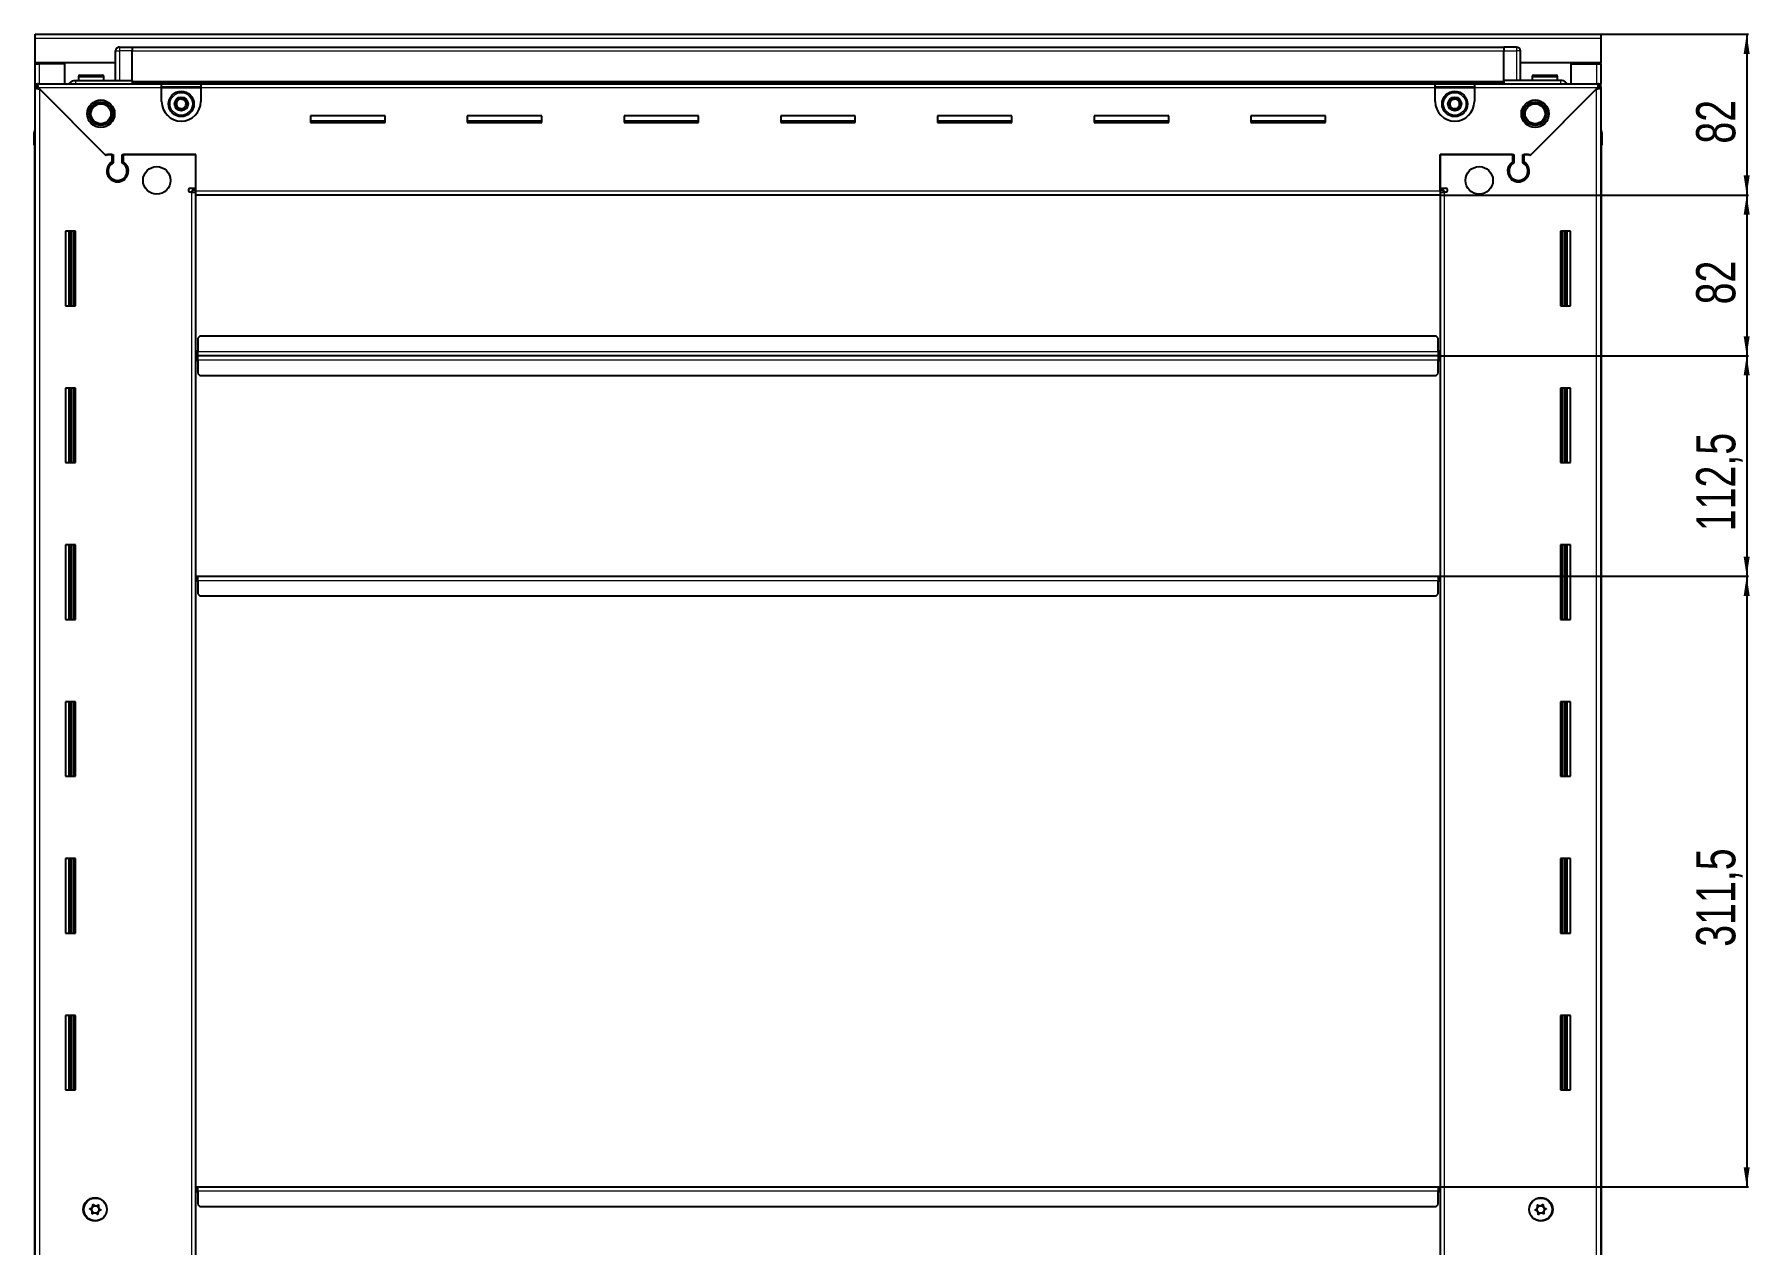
# Model space of a CAD drawing. Header units: millimetres. Extents: x 775 to 4870, y -1286 to 2234.
# Drawn here: x 3995 to 4870, y 1476 to 2093 of the extents above; entities that cross this region are included whole.
import ezdxf

# ---------------------------------------------------------------- set-up
doc = ezdxf.new("R2010")
doc.units = ezdxf.units.MM
doc.layers.add('FORMAT', color=7, linetype='Continuous')
doc.styles.add('SLDTEXTSTYLE0', font='TXT', dxfattribs={"width": 0.75})
doc.dimstyles.new('SLDDIMSTYLE0', dxfattribs={"dimtxt": 20, "dimasz": 10, "dimexe": 0, "dimexo": 0.0625, "dimgap": 5, "dimtad": 2, "dimdec": 1, "dimrnd": 1e-09, "dimzin": 12, "dimdsep": 46, "dimtxsty": 'SLDTEXTSTYLE0', "dimsah": 1, "dimcen": 0.09, "dimadec": 0, "dimazin": 3, "dimtfac": 1, "dimtofl": 0, "dimtmove": 0, "dimatfit": 3, "dimfxl": 0, "dimfrac": 2, "dimtolj": 1, "dimtzin": 12, "dimarcsym": 0})

# ---------------------------------------------------------------- blocks, each defined once
blk = doc.blocks.new('_D_6')
at = {"layer": 'FORMAT'}
for p, q in [((4794.19, 2093.43), (4869.68, 2093.43)), ((4868.68, 2093.43), (4868.68, 2011.43)), ((4712.19, 2011.43), (4869.68, 2011.43))]:
    blk.add_line(p, q, dxfattribs=at)
for points in [[(4868.68, 2093.43), (4867.14, 2083.43), (4870.22, 2083.43)], [(4868.68, 2011.43), (4870.22, 2021.43), (4867.14, 2021.43)]]:
    blk.add_solid(points, dxfattribs=at)
at = {"layer": 'FORMAT', "insert": (4842.9, 2037.66), "char_height": 20, "attachment_point": 1, "rotation": 90, "style": 'SLDTEXTSTYLE0'}
blk.add_mtext('82', dxfattribs=at)
blk = doc.blocks.new('_D_7')
at = {"layer": 'FORMAT'}
for p, q in [((4712.19, 2011.43), (4869.68, 2011.43)), ((4868.68, 2011.43), (4868.68, 1929.43)), ((4711.19, 1929.43), (4869.68, 1929.43))]:
    blk.add_line(p, q, dxfattribs=at)
for points in [[(4868.68, 2011.43), (4867.14, 2001.43), (4870.22, 2001.43)], [(4868.68, 1929.43), (4870.22, 1939.43), (4867.14, 1939.43)]]:
    blk.add_solid(points, dxfattribs=at)
at = {"layer": 'FORMAT', "insert": (4842.9, 1955.66), "char_height": 20, "attachment_point": 1, "rotation": 90, "style": 'SLDTEXTSTYLE0'}
blk.add_mtext('82', dxfattribs=at)
blk = doc.blocks.new('_D_8')
at = {"layer": 'FORMAT'}
for p, q in [((4711.19, 1929.43), (4869.68, 1929.43)), ((4868.68, 1929.43), (4868.68, 1816.93)), ((4711.19, 1816.93), (4869.68, 1816.93))]:
    blk.add_line(p, q, dxfattribs=at)
for points in [[(4868.68, 1929.43), (4867.14, 1919.43), (4870.22, 1919.43)], [(4868.68, 1816.93), (4870.22, 1826.93), (4867.14, 1826.93)]]:
    blk.add_solid(points, dxfattribs=at)
at = {"layer": 'FORMAT', "insert": (4842.9, 1839.93), "char_height": 20, "attachment_point": 1, "rotation": 90, "style": 'SLDTEXTSTYLE0'}
blk.add_mtext('112,5', dxfattribs=at)
blk = doc.blocks.new('_D_9')
at = {"layer": 'FORMAT'}
for p, q in [((4711.19, 1816.93), (4869.68, 1816.93)), ((4868.68, 1816.93), (4868.68, 1505.43)), ((4711.19, 1505.43), (4869.68, 1505.43))]:
    blk.add_line(p, q, dxfattribs=at)
for points in [[(4868.68, 1816.93), (4867.14, 1806.93), (4870.22, 1806.93)], [(4868.68, 1505.43), (4870.22, 1515.43), (4867.14, 1515.43)]]:
    blk.add_solid(points, dxfattribs=at)
at = {"layer": 'FORMAT', "insert": (4842.9, 1627.93), "char_height": 20, "attachment_point": 1, "rotation": 90, "style": 'SLDTEXTSTYLE0'}
blk.add_mtext('311,5', dxfattribs=at)

msp = doc.modelspace()

# ---------------------------------------------------------------- linework, layer by layer
at = {"color": 7, "linetype": 'Continuous', "lineweight": 25}
for p, q in [((3995.18, 2091.33), (3995.18, 2093.43)), ((3995.18, 2093.43), (4794.18, 2093.43)), ((4794.18, 2093.43), (4794.18, 2091.33)), ((3995.18, 2078.93), (3995.18, 2091.33)), ((4036.18, 2069.93), (4036.18, 2084.93)), ((4036.86, 2086.43), (4036.86, 2086.43)), ((4038.18, 2086.93), (4044.68, 2086.93)), ((4038.18, 2086.93), (4044.68, 2086.93)), ((4044.68, 2086.93), (4044.68, 2086.93)), ((4044.68, 2086.93), (4044.68, 2086.93)), ((4044.68, 2086.93), (4044.68, 2084.93)), ((4744.68, 2086.78), (4044.68, 2086.78)), ((4044.68, 2069.93), (4044.68, 2084.93)), ((4744.68, 2086.93), (4744.68, 2086.93)), ((4751.18, 2086.93), (4744.68, 2086.93)), ((4751.18, 2086.93), (4744.68, 2086.93)), ((4744.68, 2086.93), (4744.68, 2084.93)), ((4744.68, 2069.93), (4744.68, 2084.93)), ((4753.18, 2084.93), (4753.18, 2084.93)), ((4753.18, 2069.93), (4753.18, 2084.93)), ((4794.18, 2091.33), (4794.18, 2078.93)), ((4036.18, 2078.93), (3995.18, 2078.93)), ((3995.18, 2078.43), (3995.18, 2078.93)), ((3995.18, 2078.43), (3997.28, 2078.43)), ((3995.18, 2068.18), (3995.18, 2078.43)), ((3996.68, 2078.43), (3996.68, 2078.93)), ((4010.18, 2078.43), (3997.28, 2078.43)), ((4010.18, 2068.18), (4010.18, 2078.43)), ((4794.18, 2078.93), (4753.18, 2078.93)), ((4779.18, 2078.43), (4792.08, 2078.43)), ((4779.18, 2068.18), (4779.18, 2078.43)), ((4792.08, 2078.43), (4794.18, 2078.43)), ((4792.68, 2078.43), (4792.68, 2078.93)), ((4794.18, 2078.43), (4794.18, 2078.93)), ((4794.18, 2078.43), (4794.18, 2068.18)), ((3995.18, 2066.68), (3995.18, 2068.18)), ((3995.18, 2068.18), (3996.18, 2068.18)), ((3995.18, 2066.18), (3995.18, 2066.68)), ((3995.18, 2066.68), (3996.18, 2066.68)), ((3996.18, 2066.68), (3996.18, 2068.18)), ((3996.18, 2068.18), (4059.68, 2068.18)), ((4015.68, 2069.93), (4044.68, 2069.93)), ((4017.18, 2071.83), (4017.18, 2069.93)), ((4017.98, 2072.63), (4029.38, 2072.63)), ((4030.18, 2069.93), (4030.18, 2071.83)), ((4044.68, 2069.93), (4044.68, 2069.43)), ((4044.68, 2068.78), (4744.68, 2068.78)), ((4059.68, 2066.08), (4059.68, 2068.18)), ((4059.68, 2068.18), (4079.68, 2068.18)), ((4059.68, 2066.68), (4079.68, 2066.68)), ((4079.68, 2068.18), (4709.68, 2068.18)), ((4079.68, 2068.18), (4079.68, 2066.08)), ((4709.68, 2066.08), (4709.68, 2068.18)), ((4709.68, 2068.18), (4729.68, 2068.18)), ((4709.68, 2066.68), (4729.68, 2066.68)), ((4729.68, 2068.18), (4793.18, 2068.18)), ((4729.68, 2068.18), (4729.68, 2066.08)), ((4744.68, 2069.93), (4744.68, 2069.43)), ((4773.68, 2069.93), (4744.68, 2069.93)), ((4759.18, 2071.83), (4759.18, 2069.93)), ((4759.98, 2072.63), (4771.38, 2072.63)), ((4772.18, 2069.93), (4772.18, 2071.83)), ((4793.18, 2066.68), (4793.18, 2068.18)), ((4793.18, 2068.18), (4794.18, 2068.18)), ((4793.18, 2066.68), (4794.18, 2066.68)), ((4794.18, 2066.68), (4794.18, 2068.18)), ((4794.18, 2066.68), (4794.18, 2066.18)), ((3995.18, 921.68), (3995.18, 2066.18)), ((3996.68, 2066.18), (3995.18, 2066.18)), ((3996.78, 2066.08), (4030.68, 2032.18)), ((4031.38, 2031.48), (3997.28, 2065.58)), ((4059.68, 2059.18), (4059.68, 2066.08)), ((4079.68, 2066.08), (4079.68, 2059.18)), ((4709.68, 2059.18), (4709.68, 2066.08)), ((4729.68, 2066.08), (4729.68, 2059.18)), ((4792.08, 2065.58), (4757.98, 2031.48)), ((4758.68, 2032.18), (4792.58, 2066.08)), ((4792.68, 2066.18), (4794.18, 2066.18)), ((4794.18, 2066.18), (4794.18, 921.68)), ((4173.68, 2051.93), (4135.68, 2051.93)), ((4135.68, 2051.93), (4135.68, 2048.43)), ((4173.68, 2049.18), (4135.68, 2049.18)), ((4173.68, 2048.43), (4173.68, 2051.93)), ((4253.68, 2051.93), (4215.68, 2051.93)), ((4215.68, 2051.93), (4215.68, 2048.43)), ((4253.68, 2049.18), (4215.68, 2049.18)), ((4253.68, 2048.43), (4253.68, 2051.93)), ((4333.68, 2051.93), (4295.68, 2051.93)), ((4295.68, 2051.93), (4295.68, 2048.43)), ((4333.68, 2049.18), (4295.68, 2049.18)), ((4333.68, 2048.43), (4333.68, 2051.93)), ((4413.68, 2051.93), (4375.68, 2051.93)), ((4375.68, 2051.93), (4375.68, 2048.43)), ((4413.68, 2049.18), (4375.68, 2049.18)), ((4413.68, 2048.43), (4413.68, 2051.93)), ((4493.68, 2051.93), (4455.68, 2051.93)), ((4455.68, 2051.93), (4455.68, 2048.43)), ((4493.68, 2049.18), (4455.68, 2049.18)), ((4493.68, 2048.43), (4493.68, 2051.93)), ((4573.68, 2051.93), (4535.68, 2051.93)), ((4535.68, 2051.93), (4535.68, 2048.43)), ((4573.68, 2049.18), (4535.68, 2049.18)), ((4573.68, 2048.43), (4573.68, 2051.93)), ((4653.68, 2051.93), (4615.68, 2051.93)), ((4615.68, 2051.93), (4615.68, 2048.43)), ((4653.68, 2049.18), (4615.68, 2049.18)), ((4653.68, 2048.43), (4653.68, 2051.93)), ((3994.68, 2043.43), (3994.68, 2036.93)), ((3994.68, 2036.93), (3994.68, 2043.43)), ((4135.68, 2048.43), (4173.68, 2048.43)), ((4215.68, 2048.43), (4253.68, 2048.43)), ((4295.68, 2048.43), (4333.68, 2048.43)), ((4375.68, 2048.43), (4413.68, 2048.43)), ((4455.68, 2048.43), (4493.68, 2048.43)), ((4535.68, 2048.43), (4573.68, 2048.43)), ((4615.68, 2048.43), (4653.68, 2048.43)), ((4794.18, 2044.76), (4794.18, 2044.76)), ((4794.68, 2043.43), (4794.68, 2036.93)), ((4794.68, 2036.93), (4794.68, 2043.43)), ((3994.68, 2036.93), (3994.68, 2036.93)), ((3995.18, 2036.93), (3994.68, 2036.93)), ((3994.83, 2036.93), (3994.83, 950.93)), ((4030.68, 2032.18), (4034.88, 2032.18)), ((4032.08, 2032.18), (4031.38, 2031.48)), ((4034.18, 2032.18), (4032.08, 2032.18)), ((4034.18, 2032.18), (4034.18, 2028.29)), ((4034.88, 2032.18), (4034.88, 2027.9)), ((4039.48, 2032.18), (4077.18, 2032.18)), ((4039.48, 2027.9), (4039.48, 2032.18)), ((4040.18, 2028.29), (4040.18, 2032.18)), ((4077.18, 2032.18), (4040.18, 2032.18)), ((4077.18, 2013.53), (4077.18, 2032.18)), ((4077.18, 2014.93), (4077.18, 2032.18)), ((4712.18, 2032.18), (4749.88, 2032.18)), ((4712.18, 2013.53), (4712.18, 2032.18)), ((4712.18, 2032.18), (4712.18, 2014.93)), ((4749.18, 2032.18), (4712.18, 2032.18)), ((4749.18, 2032.18), (4749.18, 2028.29)), ((4749.88, 2032.18), (4749.88, 2027.9)), ((4754.48, 2032.18), (4758.68, 2032.18)), ((4754.48, 2027.9), (4754.48, 2032.18)), ((4757.28, 2032.18), (4755.18, 2032.18)), ((4755.18, 2028.29), (4755.18, 2032.18)), ((4757.98, 2031.48), (4757.28, 2032.18)), ((4794.18, 2036.93), (4794.68, 2036.93)), ((4794.53, 950.93), (4794.53, 2036.93)), ((4794.68, 2036.93), (4794.68, 2036.93)), ((4794.68, 2036.93), (4794.68, 2036.93)), ((4035.18, 2019.32), (4035.18, 2018.56)), ((4074.33, 2014.93), (4077.18, 2014.93)), ((4077.18, 2013.93), (4075.18, 2013.93)), ((4075.18, 2013.93), (4075.18, 2012.93)), ((4712.18, 2014.93), (4715.03, 2014.93)), ((4714.18, 2013.93), (4712.18, 2013.93)), ((4714.18, 2012.93), (4714.18, 2013.93)), ((4754.18, 2019.32), (4754.18, 2018.56)), ((4075.08, 2012.93), (4074.33, 2012.93)), ((4075.08, 2012.93), (4077.18, 2012.93)), ((4077.18, 2011.43), (4077.18, 2013.53)), ((4712.18, 2011.43), (4077.18, 2011.43)), ((4077.18, 976.43), (4077.18, 2011.43)), ((4712.18, 2013.53), (4712.18, 2011.43)), ((4712.18, 2012.93), (4714.28, 2012.93)), ((4712.18, 2011.43), (4712.18, 976.43)), ((4715.03, 2012.93), (4714.28, 2012.93)), ((4015.68, 1992.93), (4010.68, 1992.93)), ((4010.68, 1992.93), (4010.68, 1954.93)), ((4012.83, 1954.93), (4012.83, 1992.93)), ((4014.62, 1954.93), (4014.62, 1992.93)), ((4014.66, 1954.93), (4014.66, 1992.93)), ((4015.68, 1954.93), (4015.68, 1992.93)), ((4773.68, 1992.93), (4773.68, 1954.93)), ((4778.68, 1992.93), (4773.68, 1992.93)), ((4774.7, 1992.93), (4774.7, 1954.93)), ((4774.74, 1992.93), (4774.74, 1954.93)), ((4776.53, 1992.93), (4776.53, 1954.93)), ((4778.68, 1954.93), (4778.68, 1992.93)), ((4010.68, 1954.93), (4015.68, 1954.93)), ((4773.68, 1954.93), (4778.68, 1954.93)), ((4079.18, 1939.43), (4078.18, 1938.43)), ((4078.18, 1938.43), (4078.18, 1931.53)), ((4710.18, 1939.43), (4079.18, 1939.43)), ((4711.18, 1938.43), (4710.18, 1939.43)), ((4711.18, 1931.53), (4711.18, 1938.43)), ((4077.93, 1929.43), (4077.18, 1929.43)), ((4078.18, 1932.28), (4077.93, 1932.28)), ((4077.93, 1932.28), (4077.93, 1929.43)), ((4077.93, 1929.43), (4077.93, 1926.58)), ((4077.93, 1926.58), (4078.18, 1926.58)), ((4078.18, 1929.43), (4078.18, 1931.53)), ((4078.18, 1927.33), (4078.18, 1929.43)), ((4711.18, 1929.43), (4078.18, 1929.43)), ((4078.18, 1927.33), (4078.18, 1920.43)), ((4711.43, 1932.28), (4711.18, 1932.28)), ((4711.18, 1931.53), (4711.18, 1929.43)), ((4711.18, 1929.43), (4711.18, 1927.33)), ((4711.18, 1920.43), (4711.18, 1927.33)), ((4711.18, 1926.58), (4711.43, 1926.58)), ((4711.43, 1929.43), (4711.43, 1932.28)), ((4711.43, 1926.58), (4711.43, 1929.43)), ((4712.18, 1929.43), (4711.43, 1929.43)), ((4078.18, 1920.43), (4079.18, 1919.43)), ((4079.18, 1919.43), (4710.18, 1919.43)), ((4710.18, 1919.43), (4711.18, 1920.43)), ((4015.68, 1912.93), (4010.68, 1912.93)), ((4010.68, 1912.93), (4010.68, 1874.93)), ((4012.83, 1874.93), (4012.83, 1912.93)), ((4014.62, 1874.93), (4014.62, 1912.93)), ((4014.66, 1874.93), (4014.66, 1912.93)), ((4015.68, 1874.93), (4015.68, 1912.93)), ((4773.68, 1912.93), (4773.68, 1874.93)), ((4778.68, 1912.93), (4773.68, 1912.93)), ((4774.7, 1912.93), (4774.7, 1874.93)), ((4774.74, 1912.93), (4774.74, 1874.93)), ((4776.53, 1912.93), (4776.53, 1874.93)), ((4778.68, 1874.93), (4778.68, 1912.93)), ((4010.68, 1874.93), (4015.68, 1874.93)), ((4773.68, 1874.93), (4778.68, 1874.93)), ((4015.68, 1832.93), (4010.68, 1832.93)), ((4010.68, 1832.93), (4010.68, 1794.93)), ((4012.83, 1794.93), (4012.83, 1832.93)), ((4014.62, 1794.93), (4014.62, 1832.93)), ((4014.66, 1794.93), (4014.66, 1832.93)), ((4015.68, 1794.93), (4015.68, 1832.93)), ((4773.68, 1832.93), (4773.68, 1794.93)), ((4778.68, 1832.93), (4773.68, 1832.93)), ((4774.7, 1832.93), (4774.7, 1794.93)), ((4774.74, 1832.93), (4774.74, 1794.93)), ((4776.53, 1832.93), (4776.53, 1794.93)), ((4778.68, 1794.93), (4778.68, 1832.93)), ((4077.18, 1816.93), (4077.93, 1816.93)), ((4077.93, 1816.93), (4077.93, 1814.08)), ((4077.93, 1814.08), (4078.18, 1814.08)), ((4078.18, 1814.83), (4078.18, 1816.93)), ((4078.18, 1816.93), (4711.18, 1816.93)), ((4078.18, 1814.83), (4078.18, 1807.93)), ((4711.18, 1816.93), (4711.18, 1814.83)), ((4711.18, 1807.93), (4711.18, 1814.83)), ((4711.18, 1814.08), (4711.43, 1814.08)), ((4711.43, 1814.08), (4711.43, 1816.93)), ((4711.43, 1816.93), (4712.18, 1816.93)), ((4078.18, 1807.93), (4079.18, 1806.93)), ((4079.18, 1806.93), (4710.18, 1806.93)), ((4710.18, 1806.93), (4711.18, 1807.93)), ((4010.68, 1794.93), (4015.68, 1794.93)), ((4773.68, 1794.93), (4778.68, 1794.93)), ((4015.68, 1752.93), (4010.68, 1752.93)), ((4010.68, 1752.93), (4010.68, 1714.93)), ((4012.83, 1714.93), (4012.83, 1752.93)), ((4014.62, 1714.93), (4014.62, 1752.93)), ((4014.66, 1714.93), (4014.66, 1752.93)), ((4015.68, 1714.93), (4015.68, 1752.93)), ((4773.68, 1752.93), (4773.68, 1714.93)), ((4778.68, 1752.93), (4773.68, 1752.93)), ((4774.7, 1752.93), (4774.7, 1714.93)), ((4774.74, 1752.93), (4774.74, 1714.93)), ((4776.53, 1752.93), (4776.53, 1714.93)), ((4778.68, 1714.93), (4778.68, 1752.93)), ((4010.68, 1714.93), (4015.68, 1714.93)), ((4773.68, 1714.93), (4778.68, 1714.93)), ((4015.68, 1672.93), (4010.68, 1672.93)), ((4010.68, 1672.93), (4010.68, 1634.93)), ((4012.83, 1634.93), (4012.83, 1672.93)), ((4014.62, 1634.93), (4014.62, 1672.93)), ((4014.66, 1634.93), (4014.66, 1672.93)), ((4015.68, 1634.93), (4015.68, 1672.93)), ((4773.68, 1672.93), (4773.68, 1634.93)), ((4778.68, 1672.93), (4773.68, 1672.93)), ((4774.7, 1672.93), (4774.7, 1634.93)), ((4774.74, 1672.93), (4774.74, 1634.93)), ((4776.53, 1672.93), (4776.53, 1634.93)), ((4778.68, 1634.93), (4778.68, 1672.93)), ((4010.68, 1634.93), (4015.68, 1634.93)), ((4773.68, 1634.93), (4778.68, 1634.93)), ((4015.68, 1592.93), (4010.68, 1592.93)), ((4010.68, 1592.93), (4010.68, 1554.93)), ((4012.83, 1554.93), (4012.83, 1592.93)), ((4014.62, 1554.93), (4014.62, 1592.93)), ((4014.66, 1554.93), (4014.66, 1592.93)), ((4015.68, 1554.93), (4015.68, 1592.93)), ((4773.68, 1592.93), (4773.68, 1554.93)), ((4778.68, 1592.93), (4773.68, 1592.93)), ((4774.7, 1592.93), (4774.7, 1554.93)), ((4774.74, 1592.93), (4774.74, 1554.93)), ((4776.53, 1592.93), (4776.53, 1554.93)), ((4778.68, 1554.93), (4778.68, 1592.93)), ((4010.68, 1554.93), (4015.68, 1554.93)), ((4773.68, 1554.93), (4778.68, 1554.93)), ((4077.18, 1505.43), (4077.93, 1505.43)), ((4077.93, 1505.43), (4077.93, 1502.58)), ((4077.93, 1502.58), (4078.18, 1502.58)), ((4078.18, 1503.33), (4078.18, 1505.43)), ((4078.18, 1505.43), (4711.18, 1505.43)), ((4078.18, 1503.33), (4078.18, 1496.43)), ((4711.18, 1505.43), (4711.18, 1503.33)), ((4711.18, 1496.43), (4711.18, 1503.33)), ((4711.18, 1502.58), (4711.43, 1502.58)), ((4711.43, 1502.58), (4711.43, 1505.43)), ((4711.43, 1505.43), (4712.18, 1505.43)), ((4078.18, 1496.43), (4079.18, 1495.43)), ((4079.18, 1495.43), (4710.18, 1495.43)), ((4710.18, 1495.43), (4711.18, 1496.43))]:
    msp.add_line(p, q, dxfattribs=at)
at = {"color": 8, "linetype": 'Continuous', "lineweight": 18}
for p, q in [((4794.18, 2091.33), (3995.18, 2091.33)), ((4036.18, 2084.93), (4038.18, 2084.93)), ((4038.18, 2086.93), (4038.18, 2084.93)), ((4038.18, 2084.93), (4038.18, 2069.93)), ((4044.68, 2084.93), (4038.18, 2084.93)), ((4744.68, 2084.78), (4044.68, 2084.78)), ((4744.68, 2084.93), (4751.18, 2084.93)), ((4751.18, 2086.93), (4751.18, 2084.93)), ((4751.18, 2084.93), (4751.18, 2069.93)), ((4753.18, 2084.93), (4751.18, 2084.93)), ((3997.28, 2078.43), (3997.28, 2078.93)), ((3997.28, 2068.18), (3997.28, 2078.43)), ((4792.08, 2078.93), (4792.08, 2078.43)), ((4792.08, 2078.43), (4792.08, 2068.18)), ((4017.18, 2071.83), (4030.18, 2071.83)), ((4744.68, 2069.43), (4044.68, 2069.43)), ((4744.68, 2068.2), (4044.68, 2068.2)), ((4759.18, 2071.83), (4772.18, 2071.83)), ((4059.68, 2066.08), (3996.78, 2066.08)), ((3997.28, 2065.58), (3997.28, 922.28)), ((4059.68, 2066.08), (4079.68, 2066.08)), ((4709.68, 2066.08), (4079.68, 2066.08)), ((4709.68, 2066.08), (4729.68, 2066.08)), ((4792.58, 2066.08), (4729.68, 2066.08)), ((4792.08, 922.28), (4792.08, 2065.58)), ((3995.18, 2043.43), (3994.68, 2043.43)), ((4794.18, 2043.43), (4794.68, 2043.43)), ((4075.08, 974.93), (4075.08, 2012.93)), ((4077.18, 2013.53), (4712.18, 2013.53)), ((4714.28, 2012.93), (4714.28, 974.93)), ((4012.18, 1992.93), (4012.18, 1954.93)), ((4013.42, 1992.93), (4013.42, 1954.93)), ((4775.95, 1954.93), (4775.95, 1992.93)), ((4777.18, 1954.93), (4777.18, 1992.93)), ((4711.18, 1931.53), (4078.18, 1931.53)), ((4078.18, 1927.33), (4711.18, 1927.33)), ((4012.18, 1912.93), (4012.18, 1874.93)), ((4013.42, 1912.93), (4013.42, 1874.93)), ((4775.95, 1874.93), (4775.95, 1912.93)), ((4777.18, 1874.93), (4777.18, 1912.93)), ((4012.18, 1832.93), (4012.18, 1794.93)), ((4013.42, 1832.93), (4013.42, 1794.93)), ((4775.95, 1794.93), (4775.95, 1832.93)), ((4777.18, 1794.93), (4777.18, 1832.93)), ((4078.18, 1814.83), (4711.18, 1814.83)), ((4012.18, 1752.93), (4012.18, 1714.93)), ((4013.42, 1752.93), (4013.42, 1714.93)), ((4775.95, 1714.93), (4775.95, 1752.93)), ((4777.18, 1714.93), (4777.18, 1752.93)), ((4012.18, 1672.93), (4012.18, 1634.93)), ((4013.42, 1672.93), (4013.42, 1634.93)), ((4775.95, 1634.93), (4775.95, 1672.93)), ((4777.18, 1634.93), (4777.18, 1672.93)), ((4012.18, 1592.93), (4012.18, 1554.93)), ((4013.42, 1592.93), (4013.42, 1554.93)), ((4775.95, 1554.93), (4775.95, 1592.93)), ((4777.18, 1554.93), (4777.18, 1592.93)), ((4078.18, 1503.33), (4711.18, 1503.33))]:
    msp.add_line(p, q, dxfattribs=at)
at = {"color": 7, "linetype": 'Continuous', "lineweight": 25}
for centre, radius in [((4028.68, 2052.93), 7), ((4028.68, 2052.93), 6.03), ((4028.68, 2052.93), 5.1), ((4069.68, 2057.93), 6.5), ((4069.68, 2057.93), 3.46), ((4719.68, 2057.93), 6.5), ((4719.68, 2057.93), 3.46), ((4760.68, 2052.93), 7), ((4760.68, 2052.93), 6.02), ((4760.68, 2052.93), 5.1), ((4057.18, 2018.93), 7), ((4732.18, 2018.93), 7), ((4025.68, 1493.93), 6), ((4025.83, 1493.93), 5.79), ((4763.68, 1493.93), 6), ((4763.53, 1493.93), 5.79), ((4025.83, 1493.93), 1.85), ((4763.53, 1493.93), 1.85)]:
    msp.add_circle(centre, radius, dxfattribs=at)
at = {"color": 8, "linetype": 'Continuous', "lineweight": 18}
for centre in [(4069.68, 2057.93), (4719.68, 2057.93)]:
    msp.add_circle(centre, 5.7, dxfattribs=at)
at = {"color": 7, "linetype": 'Continuous', "lineweight": 25}
for centre, radius, start, end in [((4038.18, 2084.93), 2, 90, 180), ((4038.18, 2084.93), 2, 90, 131.40962), ((4751.18, 2084.93), 2, 0, 90), ((4751.18, 2084.93), 2, 0, 90), ((4017.98, 2071.83), 0.8, 90, 180), ((4029.38, 2071.83), 0.8, 0, 90), ((4035.98, 2070.13), 0.2, 270, 0), ((4753.38, 2070.13), 0.2, 180, 270), ((4759.98, 2071.83), 0.8, 90, 180), ((4771.38, 2071.83), 0.8, 0, 90), ((4069.68, 2059.18), 10, 180, 270), ((4069.68, 2057.93), 2.5, 134.01559, 194.01559), ((4069.68, 2057.93), 2.5, 74.01559, 134.01559), ((4069.68, 2059.18), 10, 270, 0), ((4069.68, 2057.93), 2.5, 14.01559, 74.01559), ((4069.68, 2057.93), 2.5, 314.01559, 14.01559), ((4719.68, 2059.18), 10, 180, 270), ((4719.68, 2057.93), 2.5, 160.11158, 220.11158), ((4719.68, 2057.93), 2.5, 100.11158, 160.11158), ((4719.68, 2057.93), 2.5, 40.11158, 100.11158), ((4719.68, 2059.18), 10, 270, 0), ((4719.68, 2057.93), 2.5, 340.11158, 40.11158), ((4069.68, 2057.93), 2.5, 194.01559, 254.01559), ((4069.68, 2057.93), 2.5, 254.01559, 314.01559), ((4719.68, 2057.93), 2.5, 220.11158, 280.11158), ((4719.68, 2057.93), 2.5, 280.11158, 340.11158), ((3996.68, 2043.43), 2, 138.57492, 180), ((3996.68, 2043.43), 2, 138.59038, 180), ((4792.68, 2043.43), 2, 360, 41.40962), ((4792.68, 2043.43), 2, 0, 41.40962), ((4037.18, 2023.68), 5.5, 123.05573, 56.94427), ((4037.18, 2023.68), 4.8, 118.63099, 61.36901), ((4752.18, 2023.68), 5.5, 123.05573, 56.94427), ((4752.18, 2023.68), 4.8, 118.63099, 61.36901), ((4074.33, 2013.93), 1, 90, 270), ((4715.03, 2013.93), 1, 270, 90)]:
    msp.add_arc(centre, radius, start, end, dxfattribs=at)
for points, knots in [([(3996.78, 2066.08), (3996.73, 2066.34), (3996.64, 2066.83), (3996.51, 2067.47), (3996.38, 2067.94), (3996.27, 2068.16), (3996.2, 2068.18), (3996.18, 2068.18)], [0, 0, 0, 0, 0.230255, 0.448522, 0.666786, 0.88505, 1, 1, 1, 1]), ([(4012.47, 2068.18), (4012.59, 2068.38), (4012.97, 2069.03), (4014.13, 2069.74), (4015.16, 2069.87), (4015.68, 2069.93)], [0, 0, 0, 0, 0.18225, 0.591125, 1, 1, 1, 1]), ([(4044.68, 2069.93), (4044.68, 2069.9), (4044.68, 2069.82), (4044.68, 2069.2), (4044.68, 2068.64), (4044.68, 2068.27), (4044.68, 2068.26)], [0, 0, 0, 0, 0.3302662, 0.6605324, 0.9907986, 1, 1, 1, 1]), ([(4744.68, 2069.93), (4744.68, 2069.9), (4744.68, 2069.82), (4744.68, 2069.2), (4744.68, 2068.62), (4744.68, 2068.23), (4744.68, 2068.2)], [0, 0, 0, 0, 0.324279, 0.648558, 0.972836, 1, 1, 1, 1]), ([(4776.9, 2068.18), (4776.78, 2068.38), (4776.39, 2069.03), (4775.23, 2069.74), (4774.2, 2069.87), (4773.68, 2069.93)], [0, 0, 0, 0, 0.1822499, 0.5911249, 1, 1, 1, 1]), ([(4793.18, 2068.18), (4793.13, 2068.16), (4793.04, 2068.11), (4792.91, 2067.71), (4792.78, 2067.15), (4792.67, 2066.57), (4792.6, 2066.21), (4792.58, 2066.08)], [0, 0, 0, 0, 0.230255, 0.448522, 0.666786, 0.88505, 1, 1, 1, 1]), ([(3995.18, 2066.18), (3995.21, 2066.14), (3995.26, 2066.05), (3995.65, 2065.91), (3996.21, 2065.78), (3996.79, 2065.67), (3997.15, 2065.61), (3997.28, 2065.58)], [0, 0, 0, 0, 0.2302553, 0.4485219, 0.6667858, 0.8850496, 1, 1, 1, 1]), ([(4066.91, 2058.73), (4067.28, 2059.09), (4067.97, 2059.76), (4068.66, 2060.42), (4068.98, 2060.73)], [0, 0, 0, 0, 0.534686, 1, 1, 1, 1]), ([(4067.6, 2055.93), (4067.52, 2056.26), (4067.32, 2057.06), (4067.08, 2058.03), (4066.94, 2058.61), (4066.91, 2058.73)], [0, 0, 0, 0, 0.362901, 0.866875, 1, 1, 1, 1]), ([(4068.98, 2060.73), (4069.48, 2060.59), (4070.4, 2060.33), (4071.33, 2060.06), (4071.76, 2059.94)], [0, 0, 0, 0, 0.534686, 1, 1, 1, 1]), ([(4071.76, 2059.94), (4071.79, 2059.82), (4071.93, 2059.24), (4072.17, 2058.27), (4072.37, 2057.47), (4072.46, 2057.14)], [0, 0, 0, 0, 0.1331247, 0.6370994, 1, 1, 1, 1]), ([(4716.84, 2057.43), (4716.88, 2057.54), (4717.09, 2058.11), (4717.42, 2059.04), (4717.7, 2059.82), (4717.82, 2060.14)], [0, 0, 0, 0, 0.133125, 0.637099, 1, 1, 1, 1]), ([(4717.82, 2060.14), (4718.33, 2060.23), (4719.28, 2060.4), (4720.22, 2060.57), (4720.66, 2060.65)], [0, 0, 0, 0, 0.5346859, 1, 1, 1, 1]), ([(4720.66, 2060.65), (4721, 2060.25), (4721.62, 2059.52), (4722.23, 2058.78), (4722.52, 2058.44)], [0, 0, 0, 0, 0.5346859, 1, 1, 1, 1]), ([(4722.52, 2058.44), (4722.41, 2058.12), (4722.13, 2057.34), (4721.79, 2056.41), (4721.58, 2055.84), (4721.54, 2055.73)], [0, 0, 0, 0, 0.362901, 0.866875, 1, 1, 1, 1]), ([(4792.08, 2065.58), (4792.33, 2065.63), (4792.83, 2065.72), (4793.47, 2065.85), (4793.93, 2065.98), (4794.15, 2066.09), (4794.17, 2066.16), (4794.18, 2066.18)], [0, 0, 0, 0, 0.230255, 0.448522, 0.666786, 0.88505, 1, 1, 1, 1]), ([(4070.38, 2055.13), (4069.88, 2055.28), (4068.96, 2055.54), (4068.03, 2055.81), (4067.6, 2055.93)], [0, 0, 0, 0, 0.534686, 1, 1, 1, 1]), ([(4072.46, 2057.14), (4072.09, 2056.78), (4071.39, 2056.11), (4070.7, 2055.44), (4070.38, 2055.13)], [0, 0, 0, 0, 0.534686, 1, 1, 1, 1]), ([(4718.7, 2055.22), (4718.37, 2055.61), (4717.75, 2056.35), (4717.13, 2057.09), (4716.84, 2057.43)], [0, 0, 0, 0, 0.534686, 1, 1, 1, 1]), ([(4721.54, 2055.73), (4721.03, 2055.64), (4720.08, 2055.47), (4719.14, 2055.3), (4718.7, 2055.22)], [0, 0, 0, 0, 0.534686, 1, 1, 1, 1]), ([(4027.47, 1496.21), (4027.46, 1496.21), (4027.43, 1496.22), (4027.37, 1496.22), (4027.23, 1496.18), (4026.89, 1496.01), (4026.41, 1495.76), (4025.77, 1495.8), (4025.34, 1496.08), (4025.03, 1496.32), (4024.83, 1496.46), (4024.75, 1496.49), (4024.7, 1496.5), (4024.67, 1496.48), (4024.65, 1496.46), (4024.61, 1496.4), (4024.57, 1496.14), (4024.56, 1495.66), (4024.39, 1494.97), (4023.79, 1494.59), (4023.34, 1494.43), (4023.1, 1494.31), (4023.06, 1494.25), (4023.04, 1494.23), (4023.04, 1494.19), (4023.06, 1494.16), (4023.08, 1494.12), (4023.14, 1494.07), (4023.32, 1493.93), (4023.64, 1493.72), (4024.04, 1493.4), (4024.28, 1492.81), (4024.2, 1492.27), (4024.15, 1491.89), (4024.15, 1491.74), (4024.17, 1491.68), (4024.2, 1491.66), (4024.23, 1491.65), (4024.29, 1491.65), (4024.43, 1491.69), (4024.77, 1491.86), (4025.26, 1492.1), (4025.89, 1492.07), (4026.33, 1491.79), (4026.63, 1491.55), (4026.83, 1491.41), (4026.92, 1491.38), (4026.96, 1491.37), (4026.99, 1491.38), (4027.01, 1491.41), (4027.05, 1491.47), (4027.09, 1491.73), (4027.1, 1492.21), (4027.27, 1492.9), (4027.87, 1493.28), (4028.32, 1493.44), (4028.56, 1493.56), (4028.6, 1493.61), (4028.62, 1493.64), (4028.62, 1493.67), (4028.6, 1493.71), (4028.58, 1493.74), (4028.52, 1493.8), (4028.34, 1493.94), (4028.02, 1494.14), (4027.62, 1494.47), (4027.38, 1495.06), (4027.46, 1495.6), (4027.52, 1495.98), (4027.51, 1496.13), (4027.49, 1496.19), (4027.47, 1496.2), (4027.47, 1496.21)], [0, 0, 0, 0, 0.002009, 0.00442, 0.009365, 0.025528, 0.067705, 0.095786, 0.124646, 0.150342, 0.160519, 0.163394, 0.165697, 0.167245, 0.168874, 0.17077, 0.178606, 0.211994, 0.249994, 0.287995, 0.321383, 0.329219, 0.331115, 0.332744, 0.334292, 0.336217, 0.338535, 0.341318, 0.349662, 0.375358, 0.404217, 0.432298, 0.474475, 0.490639, 0.496669, 0.49844, 0.5, 0.502009, 0.50442, 0.509365, 0.525528, 0.567705, 0.595786, 0.624646, 0.650342, 0.660519, 0.663394, 0.665697, 0.667245, 0.668874, 0.67077, 0.678606, 0.711994, 0.749994, 0.787995, 0.821383, 0.829219, 0.831115, 0.832744, 0.834292, 0.836217, 0.838535, 0.841318, 0.849662, 0.875358, 0.904217, 0.932298, 0.974475, 0.990639, 0.996669, 0.99844, 1, 1, 1, 1]), ([(4761.89, 1496.21), (4761.89, 1496.2), (4761.87, 1496.18), (4761.85, 1496.12), (4761.84, 1495.98), (4761.9, 1495.59), (4761.98, 1495.06), (4761.74, 1494.47), (4761.34, 1494.14), (4761.01, 1493.93), (4760.82, 1493.79), (4760.76, 1493.72), (4760.74, 1493.68), (4760.74, 1493.64), (4760.76, 1493.61), (4760.8, 1493.56), (4761.04, 1493.44), (4761.49, 1493.28), (4762.09, 1492.9), (4762.26, 1492.21), (4762.27, 1491.73), (4762.31, 1491.47), (4762.35, 1491.41), (4762.37, 1491.38), (4762.4, 1491.37), (4762.44, 1491.37), (4762.48, 1491.39), (4762.55, 1491.42), (4762.74, 1491.55), (4763.04, 1491.79), (4763.47, 1492.07), (4764.11, 1492.1), (4764.59, 1491.86), (4764.94, 1491.69), (4765.08, 1491.64), (4765.14, 1491.65), (4765.17, 1491.66), (4765.19, 1491.69), (4765.21, 1491.75), (4765.22, 1491.89), (4765.16, 1492.27), (4765.08, 1492.81), (4765.32, 1493.4), (4765.72, 1493.72), (4766.05, 1493.94), (4766.24, 1494.08), (4766.3, 1494.15), (4766.32, 1494.19), (4766.32, 1494.23), (4766.3, 1494.25), (4766.26, 1494.31), (4766.02, 1494.43), (4765.57, 1494.59), (4764.97, 1494.97), (4764.8, 1495.66), (4764.79, 1496.14), (4764.75, 1496.4), (4764.71, 1496.46), (4764.69, 1496.48), (4764.66, 1496.5), (4764.62, 1496.49), (4764.58, 1496.48), (4764.51, 1496.44), (4764.32, 1496.31), (4764.03, 1496.08), (4763.59, 1495.8), (4762.96, 1495.76), (4762.47, 1496.01), (4762.12, 1496.18), (4761.98, 1496.22), (4761.92, 1496.22), (4761.9, 1496.21), (4761.89, 1496.21)], [0, 0, 0, 0, 0.002009, 0.00442, 0.009365, 0.025528, 0.067705, 0.095786, 0.124646, 0.150342, 0.160519, 0.163394, 0.165697, 0.167245, 0.168874, 0.17077, 0.178606, 0.211994, 0.249994, 0.287995, 0.321383, 0.329219, 0.331115, 0.332744, 0.334292, 0.336217, 0.338535, 0.341318, 0.349662, 0.375358, 0.404217, 0.432298, 0.474475, 0.490639, 0.496669, 0.49844, 0.5, 0.502009, 0.50442, 0.509365, 0.525528, 0.567705, 0.595786, 0.624646, 0.650342, 0.660519, 0.663394, 0.665697, 0.667245, 0.668874, 0.67077, 0.678606, 0.711994, 0.749994, 0.787995, 0.821383, 0.829219, 0.831115, 0.832744, 0.834292, 0.836217, 0.838535, 0.841318, 0.849662, 0.875358, 0.904217, 0.932298, 0.974475, 0.990639, 0.996669, 0.99844, 1, 1, 1, 1])]:
    msp.add_open_spline(points, degree=3, knots=knots, dxfattribs=at)
for points in [[(3996.78, 2066.08), (3996.73, 2066.16), (3996.63, 2066.32), (3996.48, 2066.52), (3996.33, 2066.66), (3996.23, 2066.67), (3996.18, 2066.68)], [(4793.18, 2066.68), (4793.13, 2066.67), (4793.03, 2066.66), (4792.88, 2066.52), (4792.73, 2066.32), (4792.63, 2066.16), (4792.58, 2066.08)], [(3996.68, 2066.18), (3996.69, 2066.13), (3996.71, 2066.03), (3996.85, 2065.88), (3997.04, 2065.73), (3997.2, 2065.63), (3997.28, 2065.58)], [(4792.08, 2065.58), (4792.16, 2065.63), (4792.32, 2065.73), (4792.52, 2065.88), (4792.65, 2066.03), (4792.67, 2066.13), (4792.68, 2066.18)]]:
    msp.add_open_spline(points, degree=3, dxfattribs=at)
at = {"color": 8, "linetype": 'Continuous', "lineweight": 18}
for points in [[(4015.68, 2069.93), (4015.68, 2069.89), (4015.68, 2069.81), (4015.68, 2069.38), (4015.68, 2068.92), (4015.68, 2068.51), (4015.68, 2068.24), (4015.68, 2068.18)], [(4773.68, 2069.93), (4773.68, 2069.89), (4773.68, 2069.81), (4773.68, 2069.38), (4773.68, 2068.92), (4773.68, 2068.51), (4773.68, 2068.24), (4773.68, 2068.18)]]:
    msp.add_open_spline(points, degree=3, knots=[0, 0, 0, 0, 0.359753, 0.553414, 0.751185, 0.948956, 1, 1, 1, 1], dxfattribs=at)

# ---------------------------------------------------------------- dimensions: what is measured, and where the dimension line sits
at = {"layer": 'FORMAT'}
for base, p1, p2, picture, middle in [((4868.68, 2011.43), (4794.18, 2093.43), (4712.18, 2011.43), '_D_6', (4868.68, 2052.43)), ((4868.68, 1929.43), (4712.18, 2011.43), (4711.18, 1929.43), '_D_7', (4868.68, 1970.43)), ((4868.68, 1816.93), (4711.18, 1929.43), (4711.18, 1816.93), '_D_8', (4868.68, 1873.18)), ((4868.68, 1505.43), (4711.18, 1816.93), (4711.18, 1505.43), '_D_9', (4868.68, 1661.18))]:
    dim = msp.add_linear_dim(base=base, p1=p1, p2=p2, angle=90, dimstyle='SLDDIMSTYLE0', dxfattribs=at)
    dim.commit()
    dim.dimension.update_dxf_attribs({"geometry": picture, "text_midpoint": middle, "dimtype": 160})

doc.saveas('drawing.dxf')
